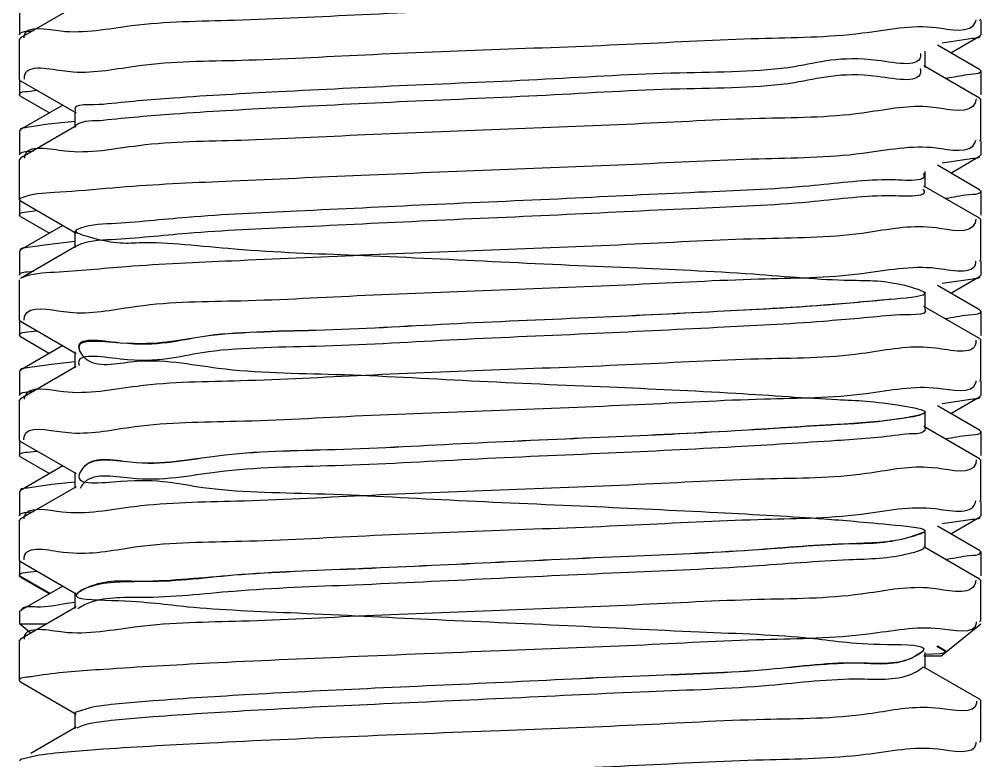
# Model space of a CAD drawing. Extents: x 552102 to 973302, y -80747 to 40012826.
# Drawn here: x 609537.4 to 609620.4, y 211017.5 to 211081.4 of the extents above; entities that cross this region are included whole.
import ezdxf

# ---------------------------------------------------------------- set-up
doc = ezdxf.new("R2010")
doc.units = 0
doc.header["$LTSCALE"] = 1000
doc.header["$MEASUREMENT"] = 0
doc.layers.add('02___PRT_ALL_AXES', color=7, linetype='Continuous')

msp = doc.modelspace()

# ---------------------------------------------------------------- linework, layer by layer
at = {"color": 133, "linetype": 'Continuous'}
for p, q in [((609542.314, 211082.571), (609537.512, 211079.792)), ((609620.26, 211081.293), (609620.358, 211081.406)), ((609538.04, 211080.358), (609538.656, 211080.435)), ((609617.769, 211078.515), (609620.26, 211079.957)), ((609620.26, 211079.957), (609620.358, 211080.07)), ((609537.512, 211079.792), (609537.414, 211079.678)), ((609620.26, 211077.074), (609616.616, 211079.183)), ((609617.013, 211079.386), (609619.654, 211079.766)), ((609615.145, 211078.466), (609615.154, 211078.393)), ((609615.569, 211077.259), (609615.569, 211078.641)), ((609620.26, 211074.608), (609615.458, 211077.387)), ((609537.845, 211076.252), (609537.852, 211076.496)), ((609541.325, 211076.944), (609542.037, 211076.876)), ((609615.131, 211077.164), (609615.154, 211077.01)), ((609620.26, 211077.074), (609620.358, 211076.96)), ((609537.512, 211076.109), (609537.414, 211076.222)), ((609537.512, 211076.109), (609542.314, 211073.329)), ((609617.874, 211076.386), (609617.287, 211076.306)), ((609537.512, 211074.773), (609537.414, 211074.886)), ((609538.112, 211075.189), (609538.904, 211075.28)), ((609537.512, 211074.773), (609540.003, 211073.331)), ((609541.156, 211073.999), (609537.512, 211071.89)), ((609619.97, 211074.536), (609619.888, 211074.2)), ((609620.26, 211074.608), (609620.358, 211074.494)), ((609542.203, 211073.457), (609542.203, 211072.075)), ((609616.515, 211073.778), (609615.737, 211073.854)), ((609539.899, 211072.35), (609538.04, 211072.063)), ((609542.201, 211072.586), (609539.899, 211072.35)), ((609537.512, 211071.89), (609537.414, 211071.776)), ((609542.314, 211072.203), (609537.512, 211069.424)), ((609620.26, 211070.925), (609620.358, 211071.037)), ((609538.118, 211070.007), (609538.657, 211070.063)), ((609537.512, 211069.424), (609537.414, 211069.31)), ((609617.021, 211069.018), (609619.732, 211069.415)), ((609617.769, 211068.147), (609620.26, 211069.589)), ((609620.26, 211069.589), (609620.358, 211069.702)), ((609615.569, 211066.891), (609615.569, 211068.273)), ((609620.26, 211066.706), (609616.616, 211068.815)), ((609540.448, 211066.489), (609541.928, 211066.586)), ((609620.26, 211064.24), (609615.458, 211067.019)), ((609620.26, 211066.706), (609620.358, 211066.592)), ((609537.414, 211065.854), (609537.575, 211066)), ((609537.512, 211065.741), (609537.414, 211065.854)), ((609537.512, 211065.741), (609542.314, 211062.961)), ((609617.591, 211065.986), (609617.292, 211065.943)), ((609538.038, 211064.805), (609538.901, 211064.921)), ((609537.512, 211064.405), (609537.414, 211064.518)), ((609537.512, 211064.405), (609540.003, 211062.963)), ((609619.946, 211064.166), (609619.871, 211063.839)), ((609620.26, 211064.24), (609620.358, 211064.125)), ((609541.156, 211063.631), (609537.512, 211061.522)), ((609542.345, 211063.235), (609542.203, 211063.089)), ((609616.509, 211063.41), (609615.737, 211063.485)), ((609542.203, 211063.089), (609542.203, 211061.707)), ((609542.314, 211061.835), (609537.512, 211059.056)), ((609540.229, 211062.019), (609538.118, 211061.712)), ((609542.2, 211062.228), (609540.229, 211062.019)), ((609542.345, 211061.852), (609542.314, 211061.835)), ((609537.512, 211061.522), (609537.414, 211061.408)), ((609620.26, 211060.557), (609620.358, 211060.671)), ((609537.575, 211059.088), (609537.512, 211059.056)), ((609538.112, 211059.638), (609538.658, 211059.695)), ((609617.769, 211057.779), (609620.26, 211059.221)), ((609620.26, 211059.221), (609620.358, 211059.334)), ((609620.26, 211056.338), (609616.616, 211058.447)), ((609617.014, 211058.65), (609619.662, 211059.032)), ((609615.569, 211056.523), (609615.569, 211057.905)), ((609620.26, 211053.872), (609615.458, 211056.651)), ((609537.808, 211055.467), (609537.863, 211055.781)), ((609541.206, 211056.197), (609542.034, 211056.118)), ((609620.26, 211056.338), (609620.358, 211056.224)), ((609537.512, 211055.373), (609537.414, 211055.486)), ((609537.512, 211055.373), (609542.314, 211052.593)), ((609617.516, 211055.61), (609617.294, 211055.577)), ((609537.512, 211054.037), (609537.414, 211054.15)), ((609538.116, 211054.454), (609538.904, 211054.544)), ((609537.512, 211054.037), (609540.003, 211052.595)), ((609541.156, 211053.263), (609537.512, 211051.154)), ((609619.935, 211053.722), (609619.932, 211053.486)), ((609620.26, 211053.872), (609620.358, 211053.759)), ((609542.203, 211052.721), (609542.203, 211051.339)), ((609616.487, 211053.039), (609615.735, 211053.11)), ((609540.185, 211051.647), (609538.112, 211051.343)), ((609542.201, 211051.859), (609540.185, 211051.647)), ((609537.512, 211051.154), (609537.414, 211051.04)), ((609542.314, 211051.467), (609537.512, 211048.688)), ((609620.26, 211050.189), (609620.358, 211050.302)), ((609538.11, 211049.269), (609538.657, 211049.327)), ((609537.512, 211048.688), (609537.414, 211048.574)), ((609617.015, 211048.282), (609619.66, 211048.663)), ((609617.769, 211047.411), (609620.26, 211048.853)), ((609620.26, 211048.853), (609620.358, 211048.966)), ((609615.569, 211046.155), (609615.569, 211047.537)), ((609620.26, 211045.97), (609616.616, 211048.079)), ((609541.086, 211045.818), (609541.932, 211045.743)), ((609620.26, 211043.504), (609615.458, 211046.283)), ((609620.26, 211045.97), (609620.358, 211045.856)), ((609537.512, 211045.005), (609537.414, 211045.118)), ((609537.512, 211045.005), (609542.314, 211042.225)), ((609537.805, 211045.149), (609537.813, 211045.4)), ((609617.566, 211045.247), (609617.293, 211045.207)), ((609538.122, 211044.088), (609538.905, 211044.175)), ((609537.512, 211043.669), (609537.414, 211043.782)), ((609537.512, 211043.669), (609540.003, 211042.227)), ((609619.973, 211043.406), (609619.919, 211043.091)), ((609620.26, 211043.504), (609620.358, 211043.39)), ((609541.156, 211042.895), (609537.512, 211040.786)), ((609616.656, 211042.688), (609615.74, 211042.769)), ((609542.203, 211042.353), (609542.203, 211040.971)), ((609542.314, 211041.099), (609537.512, 211038.32)), ((609540.221, 211041.283), (609538.11, 211040.975)), ((609542.2, 211041.492), (609540.221, 211041.283)), ((609542.732, 211041.111), (609542.64, 211040.943)), ((609542.757, 211041.151), (609542.732, 211041.111)), ((609537.512, 211040.786), (609537.414, 211040.672)), ((609620.26, 211039.821), (609620.358, 211039.933)), ((609537.512, 211038.32), (609537.414, 211038.206)), ((609538.04, 211038.886), (609538.656, 211038.963)), ((609617.769, 211037.043), (609620.26, 211038.485)), ((609620.26, 211038.485), (609620.358, 211038.598)), ((609620.26, 211035.602), (609616.616, 211037.711)), ((609617.013, 211037.914), (609619.654, 211038.294)), ((609615.397, 211037.145), (609614.148, 211036.708)), ((609615.569, 211035.787), (609615.569, 211037.169)), ((609620.26, 211033.136), (609615.458, 211035.915)), ((609537.822, 211034.792), (609537.821, 211035.022)), ((609541.197, 211035.46), (609542.035, 211035.386)), ((609620.26, 211035.602), (609620.358, 211035.488)), ((609537.512, 211034.637), (609537.414, 211034.749)), ((609537.512, 211034.637), (609542.314, 211031.857)), ((609617.29, 211034.836), (609617.714, 211034.896)), ((609537.512, 211033.301), (609537.414, 211033.414)), ((609540.055, 211031.89), (609537.414, 211033.414)), ((609538.112, 211033.717), (609538.904, 211033.808)), ((609537.512, 211033.301), (609540.003, 211031.859)), ((609541.156, 211032.527), (609537.512, 211030.418)), ((609619.93, 211033.054), (609619.868, 211032.74)), ((609620.26, 211033.136), (609620.358, 211033.021)), ((609542.203, 211031.985), (609542.203, 211030.603)), ((609616.428, 211032.298), (609615.735, 211032.368)), ((609541.52, 211031.045), (609542.198, 211031.14)), ((609537.414, 211030.304), (609537.512, 211030.418)), ((609542.314, 211030.731), (609537.512, 211027.952)), ((609537.571, 211030.407), (609537.581, 211030.452)), ((609542.622, 211030.674), (609542.456, 211030.556)), ((609542.678, 211030.708), (609542.622, 211030.674)), ((609538.409, 211028.471), (609537.414, 211029.267)), ((609537.414, 211029.267), (609539.785, 211029.267)), ((609616.902, 211026.502), (609620.358, 211029.267)), ((609620.26, 211029.453), (609620.358, 211029.566)), ((609537.512, 211027.952), (609537.414, 211027.837)), ((609615.292, 211026.859), (609614.609, 211026.423)), ((609615.569, 211025.419), (609615.569, 211026.801)), ((609617.347, 211026.858), (609616.562, 211027.312)), ((609617.33, 211026.929), (609616.616, 211027.343)), ((609617.33, 211026.929), (609617.347, 211026.858)), ((609616.902, 211026.502), (609615.458, 211026.502)), ((609615.568, 211026.624), (609615.463, 211026.614)), ((609616.856, 211026.693), (609615.583, 211026.626)), ((609620.26, 211022.768), (609615.458, 211025.547)), ((609537.512, 211024.269), (609537.414, 211024.382)), ((609537.512, 211024.269), (609542.314, 211021.489)), ((609538.289, 211024.724), (609538.413, 211024.747)), ((609538.413, 211024.747), (609539.118, 211024.857)), ((609620.26, 211022.768), (609620.358, 211022.654)), ((609543.71, 211022.092), (609542.203, 211021.617)), ((609616.82, 211021.968), (609615.742, 211022.05)), ((609542.203, 211021.617), (609542.203, 211020.235)), ((609542.314, 211020.363), (609538.384, 211018.088)), ((609542.526, 211020.359), (609542.366, 211020.276)), ((609620.26, 211019.085), (609620.358, 211019.198)), ((609537.512, 211017.584), (609537.414, 211017.47)), ((609539.118, 211017.945), (609537.512, 211017.584))]:
    msp.add_line(p, q, dxfattribs=at)
for points, start_tangent, end_tangent in [([(609578.886, 211082.27), (609567.001, 211081.79), (609555.958, 211081.303), (609547.09, 211080.828), (609540.988, 211080.368)], (-0.999209, -0.039757), (-0.993808, 0.111109)), ([(609540.988, 211080.368), (609537.791, 211079.901), (609537.789, 211079.8)], (-0.993808, 0.111109), (0.029234, -0.999573)), ([(609578.886, 211078.814), (609590.518, 211079.283), (609601.218, 211079.752), (609610.148, 211080.223), (609616.515, 211080.69)], (0.999209, 0.039757), (0.99217, -0.124894)), ([(609616.515, 211080.69), (609619.907, 211081.163), (609619.955, 211081.348)], (0.99217, -0.124894), (0.180495, 0.983576)), ([(609537.414, 211080.07), (609537.415, 211080.091)], (0, 1), (0.093943, 0.995578)), ([(609537.415, 211080.091), (609538.04, 211080.358)], (0.093944, 0.995578), (0.994509, 0.104651)), ([(609619.654, 211079.766), (609620.295, 211079.92)], (0.996428, 0.084444), (0.719671, 0.694315)), ([(609542.037, 211076.876), (609547.718, 211077.411), (609556.535, 211077.875), (609567.237, 211078.344), (609578.886, 211078.814)], (0.997343, -0.072844), (0.999209, 0.039757)), ([(609615.154, 211078.393), (609611.446, 211077.851), (609604.265, 211077.31), (609594.376, 211076.769), (609582.836, 211076.227), (609570.874, 211075.686), (609559.767, 211075.145), (609550.699, 211074.603), (609544.638, 211074.062)], (0.075504, -0.997145), (-0.994293, -0.106681)), ([(609537.852, 211076.496), (609541.325, 211076.944)], (0.140989, 0.990011), (0.993043, -0.117749)), ([(609615.154, 211077.01), (609611.446, 211076.469), (609604.265, 211075.928), (609594.376, 211075.386), (609582.836, 211074.845), (609570.874, 211074.304), (609559.767, 211073.762), (609550.699, 211073.221), (609544.638, 211072.679)], (0.075504, -0.997145), (-0.994293, -0.106681)), ([(609620.358, 211076.96), (609619.734, 211076.673), (609617.874, 211076.386)], (0, -1), (-0.987953, -0.154757)), ([(609537.414, 211074.886), (609537.415, 211074.908)], (0, 1), (0.087417, 0.996172)), ([(609537.415, 211074.908), (609538.112, 211075.189)], (0.087418, 0.996172), (0.996281, 0.086159)), ([(609544.638, 211074.062), (609542.23, 211073.521), (609542.247, 211073.497)], (-0.994293, -0.106681), (0.664145, -0.747604)), ([(609619.888, 211074.2), (609616.515, 211073.778)], (-0.371231, -0.928541), (-0.99217, 0.124894)), ([(609615.737, 211073.854), (609610.148, 211073.311), (609601.218, 211072.84), (609590.518, 211072.371), (609578.886, 211071.902)], (-0.997661, 0.068352), (-0.999209, -0.039757)), ([(609544.638, 211072.679), (609542.273, 211072.258)], (-0.994293, -0.106681), (-0.803934, -0.594718)), ([(609538.04, 211072.063), (609537.482, 211071.924)], (-0.994509, -0.104651), (-0.759579, -0.650415)), ([(609578.886, 211071.902), (609567.237, 211071.432), (609556.535, 211070.963), (609547.718, 211070.499), (609541.325, 211070.032)], (-0.999209, -0.039757), (-0.993043, 0.117749)), ([(609541.325, 211070.032), (609537.848, 211069.549), (609537.842, 211069.426)], (-0.993043, 0.117749), (0.006201, -0.999981)), ([(609616.509, 211070.322), (609619.885, 211070.788), (609619.933, 211070.981)], (0.992162, -0.124958), (0.169677, 0.9855)), ([(609537.415, 211069.724), (609538.118, 211070.007)], (0.086813, 0.996225), (0.996423, 0.084511)), ([(609578.886, 211068.446), (609590.517, 211068.915), (609601.217, 211069.384), (609610.144, 211069.855), (609616.509, 211070.322)], (0.999209, 0.039757), (0.992162, -0.124958)), ([(609537.414, 211069.702), (609537.415, 211069.724)], (0, 1), (0.086814, 0.996225)), ([(609619.732, 211069.415), (609620.29, 211069.554)], (0.994505, 0.104688), (0.759646, 0.650336)), ([(609541.928, 211066.586), (609546.631, 211066.976), (609555.758, 211067.47), (609566.903, 211067.962), (609578.886, 211068.446)], (0.997287, 0.073605), (0.999209, 0.039757)), ([(609612.248, 211067.566), (609605.553, 211067.024), (609596.015, 211066.483), (609584.649, 211065.942), (609572.668, 211065.4), (609561.351, 211064.859), (609551.904, 211064.318), (609545.335, 211063.776)], (-0.999901, -0.014087), (-0.998651, -0.051929)), ([(609615.39, 211068.098), (609612.248, 211067.566)], (0.567912, -0.823089), (-0.999901, -0.014087)), ([(609615.373, 211066.737), (609615.383, 211066.725), (609612.248, 211066.183)], (0.616709, -0.787191), (-0.999901, -0.014087)), ([(609620.357, 211066.571), (609619.661, 211066.289), (609617.591, 211065.986)], (-0.087466, -0.996168), (-0.988218, -0.153051)), ([(609620.358, 211066.592), (609620.357, 211066.571)], (0, -1), (-0.087466, -0.996167)), ([(609537.575, 211066), (609540.448, 211066.489)], (0.911339, 0.411656), (0.998446, 0.055734)), ([(609612.248, 211066.183), (609605.553, 211065.642), (609596.015, 211065.101), (609584.649, 211064.559), (609572.668, 211064.018), (609561.351, 211063.476), (609551.904, 211062.935), (609545.335, 211062.394)], (-0.999901, -0.014087), (-0.998651, -0.051929)), ([(609537.414, 211064.518), (609537.415, 211064.539)], (0, 1), (0.094107, 0.995562)), ([(609537.415, 211064.539), (609538.038, 211064.805)], (0.094107, 0.995562), (0.994457, 0.105147)), ([(609542.345, 211063.235), (609543.253, 211062.693), (609547.962, 211062.152), (609555.969, 211061.611), (609566.421, 211061.069), (609578.202, 211060.528), (609590.056, 211059.987), (609600.719, 211059.445), (609609.053, 211058.904), (609614.169, 211058.363), (609615.522, 211057.821), (609612.966, 211057.28), (609606.776, 211056.739), (609597.61, 211056.197), (609586.448, 211055.656), (609574.478, 211055.115), (609562.979, 211054.573), (609553.177, 211054.032), (609546.116, 211053.49), (609542.552, 211052.949), (609542.863, 211052.408), (609547.017, 211051.866), (609554.57, 211051.325), (609564.716, 211050.784), (609576.375, 211050.242), (609588.301, 211049.701), (609599.223, 211049.16), (609607.975, 211048.618), (609613.625, 211048.077), (609615.569, 211047.536), (609613.601, 211046.994), (609607.929, 211046.453), (609599.159, 211045.912), (609588.227, 211045.37), (609576.299, 211044.829), (609564.646, 211044.287), (609554.513, 211043.746), (609546.979, 211043.205), (609542.849, 211042.663), (609542.562, 211042.122), (609546.151, 211041.581), (609553.231, 211041.039), (609563.047, 211040.498), (609574.554, 211039.957), (609586.522, 211039.415), (609597.676, 211038.874), (609606.825, 211038.333), (609612.994, 211037.791), (609615.526, 211037.25), (609614.148, 211036.708), (609609.01, 211036.167), (609600.658, 211035.626), (609589.984, 211035.084), (609578.126, 211034.543), (609566.349, 211034.002), (609555.91, 211033.46), (609547.921, 211032.919), (609543.235, 211032.378), (609542.352, 211031.836), (609545.366, 211031.295), (609551.956, 211030.754), (609561.418, 211030.212), (609572.743, 211029.671), (609584.724, 211029.13), (609596.082, 211028.588), (609605.605, 211028.047), (609612.279, 211027.505), (609615.391, 211026.964), (609614.609, 211026.423), (609610.016, 211025.881), (609602.103, 211025.34), (609591.713, 211024.799), (609579.955, 211024.257), (609568.083, 211023.716), (609557.364, 211023.175), (609548.94, 211022.633), (609543.71, 211022.092)], (-0.890593, -0.454801), (-0.987663, -0.156594)), ([(609545.335, 211063.776), (609542.345, 211063.235)], (-0.998651, -0.051929), (-0.890593, -0.454801)), ([(609615.737, 211063.485), (609610.144, 211062.943), (609601.217, 211062.472), (609590.517, 211062.003), (609578.886, 211061.534)], (-0.997612, 0.069066), (-0.999209, -0.039757)), ([(609619.871, 211063.839), (609616.509, 211063.41)], (-0.353948, -0.935265), (-0.992162, 0.124958)), ([(609545.335, 211062.394), (609542.345, 211061.852)], (-0.998651, -0.051929), (-0.890593, -0.454801)), ([(609538.118, 211061.712), (609537.477, 211061.558)], (-0.996423, -0.084511), (-0.719839, -0.694141)), ([(609578.886, 211061.534), (609566.903, 211061.05), (609555.758, 211060.558), (609546.631, 211060.064), (609540.448, 211059.577)], (-0.999209, -0.039757), (-0.998446, -0.055734)), ([(609578.886, 211058.078), (609590.509, 211058.547), (609601.193, 211059.015), (609610.083, 211059.483), (609616.487, 211059.951)], (0.999209, 0.039757), (0.993213, -0.116311)), ([(609616.487, 211059.951), (609619.936, 211060.435), (609619.939, 211060.549)], (0.993213, -0.116311), (-0.022366, 0.99975)), ([(609537.414, 211059.334), (609537.415, 211059.356)], (0, 1), (0.087361, 0.996177)), ([(609537.415, 211059.356), (609538.112, 211059.638)], (0.087362, 0.996177), (0.996294, 0.08601)), ([(609540.448, 211059.577), (609537.575, 211059.088)], (-0.998446, -0.055734), (-0.911339, -0.411656)), ([(609619.662, 211059.032), (609620.295, 211059.184)], (0.996289, 0.08607), (0.72364, 0.690177)), ([(609542.034, 211056.118), (609547.57, 211056.666), (609556.509, 211057.138), (609567.226, 211057.608), (609578.886, 211058.078)], (0.997852, -0.065513), (0.999209, 0.039757)), ([(609537.863, 211055.781), (609541.206, 211056.197)], (0.309981, 0.950743), (0.992335, -0.123574)), ([(609612.966, 211057.28), (609606.776, 211056.739), (609597.61, 211056.197), (609586.448, 211055.656), (609574.478, 211055.115), (609562.979, 211054.573), (609553.177, 211054.032), (609546.116, 211053.49), (609542.552, 211052.949), (609542.579, 211052.871)], (-0.995961, -0.089791), (0.369977, -0.929041)), ([(609612.966, 211055.898), (609606.776, 211055.356), (609597.61, 211054.815), (609586.448, 211054.273), (609574.478, 211053.732), (609562.979, 211053.191), (609553.177, 211052.649), (609546.116, 211052.108), (609542.552, 211051.567)], (-0.995961, -0.089791), (0.28494, -0.958545)), ([(609615.504, 211056.461), (609615.522, 211056.439), (609612.966, 211055.898)], (0.686028, -0.727575), (-0.995961, -0.089791)), ([(609620.357, 211056.203), (609619.65, 211055.919), (609617.516, 211055.61)], (-0.086382, -0.996262), (-0.988348, -0.152211)), ([(609620.358, 211056.224), (609620.357, 211056.203)], (0, -1), (-0.086382, -0.996262)), ([(609537.414, 211054.15), (609537.415, 211054.172)], (0, 1), (0.087028, 0.996206)), ([(609537.415, 211054.172), (609538.116, 211054.454)], (0.087027, 0.996206), (0.996371, 0.085113)), ([(609619.932, 211053.486), (609616.487, 211053.039)], (-0.12288, -0.992421), (-0.993213, 0.116311)), ([(609615.735, 211053.11), (609610.083, 211052.571), (609601.193, 211052.103), (609590.509, 211051.635), (609578.886, 211051.166)], (-0.997571, 0.069651), (-0.999209, -0.039757)), ([(609538.112, 211051.343), (609537.477, 211051.19)], (-0.996294, -0.08601), (-0.722903, -0.69095)), ([(609578.886, 211051.166), (609567.226, 211050.696), (609556.509, 211050.226), (609547.57, 211049.754), (609541.206, 211049.285)], (-0.999209, -0.039757), (-0.992335, 0.123574)), ([(609542.552, 211051.567), (609542.558, 211051.547)], (0.28494, -0.958545), (0.309617, -0.950861)), ([(609616.656, 211049.6), (609619.938, 211050.067), (609619.966, 211050.222)], (0.992597, -0.121457), (0.113761, 0.993508)), ([(609537.415, 211048.988), (609538.11, 211049.269)], (0.087463, 0.996168), (0.996281, 0.086162)), ([(609541.206, 211049.285), (609537.847, 211048.813), (609537.816, 211048.651)], (-0.992335, 0.123574), (-0.120855, -0.99267)), ([(609578.886, 211047.71), (609590.731, 211048.188), (609601.673, 211048.67), (609610.477, 211049.139), (609616.656, 211049.6)], (0.999209, 0.039757), (0.992597, -0.121457)), ([(609537.414, 211048.966), (609537.415, 211048.988)], (0, 1), (0.087463, 0.996168)), ([(609619.66, 211048.663), (609620.295, 211048.816)], (0.996283, 0.086137), (0.723177, 0.690663)), ([(609541.932, 211045.743), (609547.354, 211046.285), (609556.144, 211046.752), (609567.034, 211047.232), (609578.886, 211047.71)], (0.998166, -0.060535), (0.999209, 0.039757)), ([(609613.601, 211046.994), (609607.929, 211046.453), (609599.159, 211045.912), (609588.227, 211045.37), (609576.299, 211044.829), (609564.646, 211044.287), (609554.513, 211043.746), (609546.979, 211043.205), (609542.849, 211042.663), (609542.59, 211042.21)], (-0.987133, -0.159903), (-0.34689, -0.937906)), ([(609615.454, 211047.418), (609613.601, 211046.994)], (-0.885957, -0.463768), (-0.987133, -0.159903)), ([(609537.813, 211045.4), (609541.086, 211045.818)], (0.158004, 0.987438), (0.993423, -0.114506)), ([(609615.569, 211046.155), (609613.601, 211045.612)], (0.04762, -0.998866), (-0.987133, -0.159903)), ([(609620.357, 211045.835), (609619.656, 211045.552), (609617.566, 211045.247)], (-0.08701, -0.996207), (-0.988262, -0.152767)), ([(609620.358, 211045.856), (609620.357, 211045.835)], (0, -1), (-0.08701, -0.996207)), ([(609613.601, 211045.612), (609607.929, 211045.07), (609599.159, 211044.529), (609588.227, 211043.988), (609576.299, 211043.446), (609564.646, 211042.905), (609554.513, 211042.364), (609546.979, 211041.822), (609542.849, 211041.281), (609542.757, 211041.151)], (-0.987133, -0.159903), (-0.543786, -0.839224)), ([(609537.414, 211043.782), (609537.415, 211043.804)], (0, 1), (0.086395, 0.996261)), ([(609537.415, 211043.804), (609538.122, 211044.088)], (0.086395, 0.996261), (0.996518, 0.083381)), ([(609615.74, 211042.769), (609610.477, 211042.227), (609601.673, 211041.758), (609590.731, 211041.276), (609578.886, 211040.798)], (-0.998449, 0.055681), (-0.999209, -0.039757)), ([(609619.919, 211043.091), (609616.656, 211042.688)], (-0.312015, -0.950077), (-0.992597, 0.121457)), ([(609538.11, 211040.975), (609537.477, 211040.822)], (-0.996281, -0.086162), (-0.723824, -0.689985)), ([(609578.886, 211040.798), (609567.034, 211040.32), (609556.144, 211039.84), (609547.354, 211039.373), (609541.086, 211038.906)], (-0.999209, -0.039757), (-0.993423, 0.114506)), ([(609541.086, 211038.906), (609537.806, 211038.433), (609537.801, 211038.323)], (-0.993423, 0.114506), (0.011141, -0.999938)), ([(609578.886, 211037.342), (609590.469, 211037.809), (609601.132, 211038.276), (609610.041, 211038.745), (609616.428, 211039.21)], (0.999209, 0.039757), (0.992132, -0.125198)), ([(609616.428, 211039.21), (609619.878, 211039.683), (609619.919, 211039.87)], (0.992132, -0.125198), (0.143484, 0.989653)), ([(609537.414, 211038.598), (609537.415, 211038.619)], (0, 1), (0.093943, 0.995578)), ([(609537.415, 211038.619), (609538.04, 211038.886)], (0.093944, 0.995578), (0.994509, 0.104651)), ([(609619.654, 211038.294), (609620.295, 211038.448)], (0.996428, 0.084444), (0.719671, 0.694315)), ([(609542.035, 211035.386), (609547.572, 211035.93), (609556.58, 211036.405), (609567.291, 211036.874), (609578.886, 211037.342)], (0.998043, -0.062539), (0.999209, 0.039757)), ([(609614.148, 211036.708), (609609.01, 211036.167), (609600.658, 211035.626), (609589.984, 211035.084), (609578.126, 211034.543), (609566.349, 211034.002), (609555.91, 211033.46), (609547.921, 211032.919), (609543.235, 211032.378), (609542.363, 211031.849)], (-0.965822, -0.259207), (-0.648744, -0.761007)), ([(609537.821, 211035.022), (609541.197, 211035.46)], (0.107946, 0.994157), (0.993476, -0.114039)), ([(609615.507, 211035.845), (609614.148, 211035.326)], (-0.684039, -0.729446), (-0.965822, -0.259207)), ([(609614.148, 211035.326), (609609.01, 211034.785), (609600.658, 211034.243), (609589.984, 211033.702), (609578.126, 211033.161), (609566.349, 211032.619), (609555.91, 211032.078), (609547.921, 211031.537), (609543.235, 211030.995), (609542.678, 211030.708)], (-0.965822, -0.259207), (-0.8549, -0.518793)), ([(609617.714, 211034.896), (609619.692, 211035.192), (609620.357, 211035.467)], (0.988112, 0.153735), (0.090256, 0.995919)), ([(609620.357, 211035.467), (609620.358, 211035.488)], (0.090256, 0.995919), (0, 1)), ([(609537.414, 211033.414), (609537.415, 211033.436)], (0, 1), (0.087417, 0.996172)), ([(609537.415, 211033.436), (609538.112, 211033.717)], (0.087418, 0.996172), (0.996281, 0.086159)), ([(609615.735, 211032.368), (609610.041, 211031.833), (609601.132, 211031.364), (609590.469, 211030.897), (609578.886, 211030.43)], (-0.997105, 0.076033), (-0.999209, -0.039757)), ([(609619.868, 211032.74), (609616.428, 211032.298)], (-0.317826, -0.948149), (-0.992132, 0.125198)), ([(609537.581, 211030.452), (609538.908, 211030.748)], (0.268959, 0.963152), (0.998972, -0.045328)), ([(609538.908, 211030.748), (609541.52, 211031.045)], (0.998972, -0.045328), (0.986234, 0.165355)), ([(609578.886, 211030.43), (609567.291, 211029.962), (609556.58, 211029.493), (609547.572, 211029.018), (609541.197, 211028.548)], (-0.999209, -0.039757), (-0.993476, 0.114039)), ([(609616.82, 211028.88), (609619.983, 211029.344), (609619.984, 211029.44)], (0.993966, -0.10969), (-0.045693, 0.998956)), ([(609541.197, 211028.548), (609537.817, 211028.068), (609537.816, 211027.963)], (-0.993476, 0.114039), (0.038732, -0.99925)), ([(609578.886, 211026.974), (609590.615, 211027.447), (609601.667, 211027.934), (609610.67, 211028.415), (609616.82, 211028.88)], (0.999209, 0.039757), (0.993966, -0.10969)), ([(609539.118, 211024.857), (609544.66, 211025.372), (609553.836, 211025.904), (609565.848, 211026.446), (609578.886, 211026.974)], (0.990309, 0.138883), (0.999209, 0.039757)), ([(609617.347, 211026.858), (609616.856, 211026.693)], (-0.780868, -0.624696), (-0.996481, -0.083825)), ([(609614.609, 211026.423), (609610.016, 211025.881), (609602.103, 211025.34), (609591.713, 211024.799), (609579.955, 211024.257), (609568.083, 211023.716), (609557.364, 211023.175), (609548.94, 211022.633), (609543.71, 211022.092)], (-0.890378, -0.455221), (-0.987663, -0.156594)), ([(609615.583, 211026.626), (609615.568, 211026.624)], (-0.995277, -0.097075), (-0.995203, -0.097836)), ([(609614.609, 211025.04), (609610.016, 211024.499), (609602.103, 211023.958), (609591.713, 211023.416), (609579.955, 211022.875), (609568.083, 211022.334), (609557.364, 211021.792), (609548.94, 211021.251), (609543.71, 211020.71)], (-0.890378, -0.455221), (-0.987663, -0.156594)), ([(609615.381, 211025.569), (609614.609, 211025.04)], (-0.623899, -0.781505), (-0.890378, -0.455221)), ([(609537.427, 211024.388), (609537.421, 211024.413), (609538.289, 211024.724)], (-0.41084, 0.911707), (0.982626, 0.185596)), ([(609619.977, 211022.61), (609619.983, 211022.432), (609616.82, 211021.968)], (0.114338, -0.993442), (-0.993966, 0.10969)), ([(609615.742, 211022.05), (609610.67, 211021.503), (609601.667, 211021.022), (609590.615, 211020.535), (609578.886, 211020.062)], (-0.999154, 0.041118), (-0.999209, -0.039757)), ([(609578.886, 211020.062), (609565.848, 211019.534), (609553.836, 211018.992), (609544.66, 211018.46), (609539.118, 211017.945)], (-0.999209, -0.039757), (-0.990309, -0.138883)), ([(609543.71, 211020.71), (609542.526, 211020.359)], (-0.987663, -0.156594), (-0.90833, -0.418254)), ([(609578.886, 211016.606), (609590.739, 211017.084), (609601.607, 211017.563), (609610.397, 211018.03), (609616.675, 211018.497)], (0.999209, 0.039757), (0.993301, -0.115553)), ([(609616.675, 211018.497), (609619.963, 211018.97), (609619.969, 211019.084)], (0.993301, -0.115553), (-0.000126, 1))]:
    msp.add_spline(points, degree=3, dxfattribs=dict(at, start_tangent=start_tangent, end_tangent=end_tangent))
at = {"layer": '02___PRT_ALL_AXES', "color": 133, "linetype": 'Continuous'}
for p, q in [((609537.414, 211082.144), (609537.414, 211080.07)), ((609620.358, 211081.293), (609620.358, 211080.07)), ((609537.414, 211076.222), (609537.414, 211079.678)), ((609620.358, 211076.96), (609620.358, 211074.886)), ((609537.414, 211076.109), (609537.414, 211074.886)), ((609620.358, 211071.038), (609620.358, 211074.494)), ((609537.414, 211071.776), (609537.414, 211069.702)), ((609620.358, 211070.925), (609620.358, 211069.702)), ((609537.414, 211065.854), (609537.414, 211069.31)), ((609620.358, 211066.592), (609620.358, 211064.518)), ((609537.414, 211065.741), (609537.414, 211064.518)), ((609620.358, 211060.67), (609620.358, 211064.126)), ((609537.414, 211061.408), (609537.414, 211059.334)), ((609620.358, 211060.557), (609620.358, 211059.334)), ((609537.414, 211055.486), (609537.414, 211058.942)), ((609620.358, 211056.224), (609620.358, 211054.15)), ((609537.414, 211055.373), (609537.414, 211054.15)), ((609620.358, 211050.302), (609620.358, 211053.758)), ((609537.414, 211051.04), (609537.414, 211048.966)), ((609620.358, 211050.189), (609620.358, 211048.966)), ((609537.414, 211045.118), (609537.414, 211048.574)), ((609620.358, 211045.856), (609620.358, 211043.782)), ((609537.414, 211045.005), (609537.414, 211043.782)), ((609620.358, 211039.934), (609620.358, 211043.39)), ((609537.414, 211040.672), (609537.414, 211038.598)), ((609620.358, 211039.821), (609620.358, 211038.598)), ((609537.414, 211034.75), (609537.414, 211038.206)), ((609620.358, 211035.488), (609620.358, 211033.414)), ((609537.414, 211034.637), (609537.414, 211033.414)), ((609620.358, 211029.566), (609620.358, 211033.022)), ((609537.414, 211030.304), (609537.414, 211029.267)), ((609537.414, 211024.382), (609537.414, 211027.838)), ((609620.358, 211019.198), (609620.358, 211022.654))]:
    msp.add_line(p, q, dxfattribs=at)

doc.saveas('drawing.dxf')
